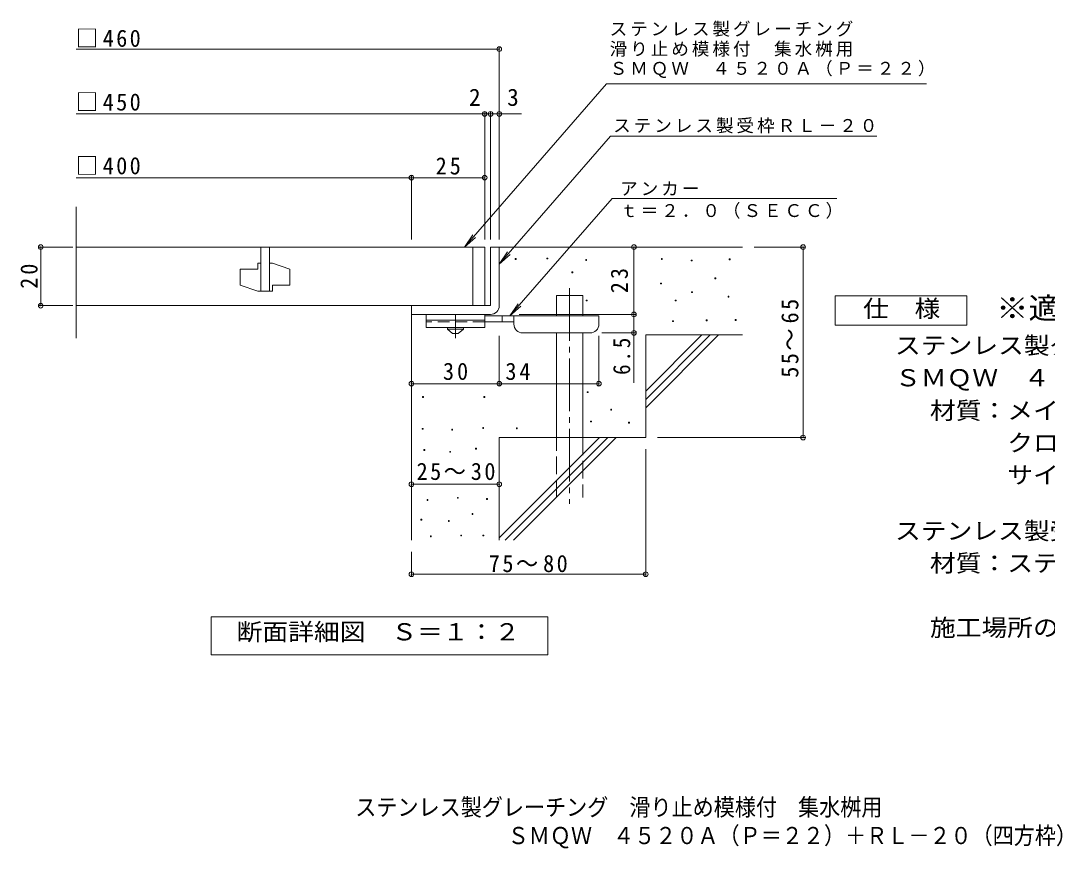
# Model space of a CAD drawing. Units: millimetres on the paper, enlarged 10 times, with parts at other scales. Extents: x -1417 to 1780, y -1376 to 1196.
# Drawn here: x -1417 to 337, y -1376 to 37 of the extents above; entities that cross this region are included whole.
import ezdxf
from ezdxf.enums import TextEntityAlignment as Align

# ---------------------------------------------------------------- set-up
doc = ezdxf.new("R2010")
doc.units = ezdxf.units.MM
doc.header["$LTSCALE"] = 10
doc.header["$PDMODE"] = 32
doc.header["$PDSIZE"] = 8
for name, pattern in [('CHAIN1', [8, 5, -1, 1, -1]), ('CHAIN2', [12, 9, -1, 1, -1]), ('DASHED2', [3, 2, -1]), ('DASHED3', [4, 3, -1])]:
    doc.linetypes.add(name, pattern=pattern)
for name, color, linetype, lineweight in [('D-0', 7, 'Continuous', 9), ('D-1', 2, 'Continuous', 9), ('D-2', 3, 'Continuous', 9), ('D-4', 7, 'Continuous', 9), ('D-5', 7, 'Continuous', 9), ('D-6', 6, 'Continuous', 5), ('D-9', 4, 'Continuous', 9)]:
    doc.layers.add(name, color=color, linetype=linetype, lineweight=lineweight)
doc.layers.add('F-5_F-5ﾚｲﾔ', color=2, linetype='Continuous')
doc.styles.add('ＭＳ ゴシック', font='')
doc.styles.get('ＭＳ ゴシック').set_extended_font_data('MS Gothic')

msp = doc.modelspace()

# ---------------------------------------------------------------- linework, layer by layer
at = {"layer": 'D-0'}
for points in [[(-572.2, -370.81), (-572.2, -369.31), (-570.7, -369.31), (-570.7, -370.81)], [(-518.06, -370.14), (-518.06, -368.64), (-516.56, -368.64), (-516.56, -370.14)], [(-451.74, -372.84), (-451.74, -371.34), (-450.24, -371.34), (-450.24, -372.84)], [(-322.48, -370.81), (-322.48, -369.31), (-320.98, -369.31), (-320.98, -370.81)], [(-271.72, -373.52), (-271.72, -372.02), (-270.22, -372.02), (-270.22, -373.52)], [(-206.76, -371.49), (-206.76, -369.99), (-205.26, -369.99), (-205.26, -371.49)], [(-475.42, -393.82), (-475.42, -392.32), (-473.92, -392.32), (-473.92, -393.82)], [(-231.12, -403.97), (-231.12, -402.47), (-229.62, -402.47), (-229.62, -403.97)], [(-323.83, -412.77), (-323.83, -411.27), (-322.33, -411.27), (-322.33, -412.77)], [(-271.05, -427.66), (-271.05, -426.16), (-269.55, -426.16), (-269.55, -427.66)], [(-208.79, -435.11), (-208.79, -433.6), (-207.29, -433.6), (-207.29, -435.11)], [(-451.06, -441.87), (-451.06, -440.37), (-449.56, -440.37), (-449.56, -441.87)], [(-298.79, -441.87), (-298.79, -440.37), (-297.29, -440.37), (-297.29, -441.87)], [(-303.53, -477.06), (-303.53, -475.56), (-302.03, -475.56), (-302.03, -477.06)], [(-246.01, -475.71), (-246.01, -474.21), (-244.51, -474.21), (-244.51, -475.71)], [(-196.6, -475.03), (-196.6, -473.53), (-195.1, -473.53), (-195.1, -475.03)], [(-730.35, -606.41), (-730.35, -604.91), (-728.85, -604.91), (-728.85, -606.41)], [(-625.66, -606.41), (-625.66, -604.91), (-624.16, -604.91), (-624.16, -606.41)], [(-449.03, -598.2), (-449.03, -596.7), (-447.53, -596.7), (-447.53, -598.2)], [(-409.1, -627.98), (-409.1, -626.48), (-407.6, -626.48), (-407.6, -627.98)], [(-443.62, -648.28), (-443.62, -646.78), (-442.12, -646.78), (-442.12, -648.28)], [(-378.65, -650.31), (-378.65, -648.81), (-377.15, -648.81), (-377.15, -650.31)], [(-731.11, -660.84), (-731.11, -659.34), (-729.61, -659.34), (-729.61, -660.84)], [(-680.48, -662.37), (-680.48, -660.86), (-678.98, -660.86), (-678.98, -662.37)], [(-627.56, -659.32), (-627.56, -657.82), (-626.06, -657.82), (-626.06, -659.32)], [(-570.16, -659.8), (-570.16, -658.3), (-568.66, -658.3), (-568.66, -659.8)], [(-728.06, -697.01), (-728.06, -695.51), (-726.56, -695.51), (-726.56, -697.01)], [(-683.9, -700.05), (-683.9, -698.55), (-682.4, -698.55), (-682.4, -700.05)], [(-639.75, -694.72), (-639.75, -693.22), (-638.25, -693.22), (-638.25, -694.72)], [(-722.73, -782.28), (-722.73, -780.78), (-721.23, -780.78), (-721.23, -782.28)], [(-670.96, -778.47), (-670.96, -776.97), (-669.46, -776.97), (-669.46, -778.47)], [(-621.09, -780.37), (-621.09, -778.87), (-619.59, -778.87), (-619.59, -780.37)], [(-645.84, -806.26), (-645.84, -804.76), (-644.34, -804.76), (-644.34, -806.26)], [(-733.39, -815.78), (-733.39, -814.27), (-731.89, -814.27), (-731.89, -815.78)], [(-686.19, -818.06), (-686.19, -816.56), (-684.69, -816.56), (-684.69, -818.06)], [(-665.25, -842.8), (-665.25, -841.3), (-663.75, -841.3), (-663.75, -842.8)], [(-627.18, -842.8), (-627.18, -841.3), (-625.68, -841.3), (-625.68, -842.8)], [(-717.02, -844.33), (-717.02, -842.83), (-715.52, -842.83), (-715.52, -844.33)]]:
    msp.add_lwpolyline(points, close=True, dxfattribs=at)
at = {"layer": 'D-1'}
for p, q in [((-614.32, -349.87), (-614.32, -449.86)), ((-614.32, -349.87), (-599.32, -349.87)), ((-599.32, -449.86), (-599.32, -349.87)), ((-614.32, -449.86), (-749.32, -449.86)), ((-749.32, -464.86), (-749.32, -449.86)), ((-749.32, -464.86), (-619.32, -464.86)), ((-619.32, -464.86), (-614.32, -464.86))]:
    msp.add_line(p, q, dxfattribs=at)
msp.add_arc((-614.32, -449.86), 15, 270, 0, dxfattribs=at)
at = {"layer": 'D-2'}
for p, q in [((-1321.99, -505.11), (-1321.99, -281.17)), ((-624.32, -349.86), (-1321.99, -349.86)), ((-1006.82, -349.86), (-1006.82, -424.86)), ((-991.82, -349.86), (-991.82, -424.86)), ((-644.32, -449.86), (-644.32, -349.86)), ((-624.32, -349.86), (-624.32, -449.86)), ((-1011.82, -377.36), (-1011.82, -387.36)), ((-1006.82, -377.36), (-1011.82, -377.36)), ((-986.82, -377.36), (-991.82, -377.36)), ((-1041.82, -387.36), (-1041.82, -414.86)), ((-1041.82, -387.36), (-1011.82, -387.36)), ((-986.82, -414.86), (-956.82, -414.86)), ((-1321.99, -449.86), (-624.32, -449.86))]:
    msp.add_line(p, q, dxfattribs=at)
for points in [[(-986.82, -377.36), (-956.82, -387.36), (-956.82, -414.86)], [(-986.82, -414.86), (-986.82, -424.86), (-1011.82, -424.86), (-1041.82, -414.86)]]:
    msp.add_lwpolyline(points, dxfattribs=at)
at = {"layer": 'D-4'}
for p, q in [((-1321.99, -12), (-599.32, -12)), ((-599.32, -336.91), (-599.32, -9)), ((-1321.99, -122.69), (-624.32, -122.69)), ((-624.32, -336.91), (-624.32, -119.69)), ((-624.32, -122.69), (-619.32, -122.69)), ((-619.32, -122.69), (-561.66, -122.69)), ((-614.32, -336.91), (-614.32, -119.69)), ((-1321.99, -231.45), (-749.32, -231.45)), ((-749.32, -336.91), (-749.32, -228.45)), ((-749.32, -231.45), (-624.32, -231.45)), ((-1327.34, -349.87), (-1385.39, -349.87)), ((-1382.39, -449.86), (-1382.39, -349.87)), ((-369.36, -464.86), (-369.36, -349.87)), ((-77.56, -349.87), (-164.32, -349.87)), ((-80.56, -349.87), (-80.56, -674.86)), ((-1327.34, -449.86), (-1385.39, -449.86)), ((-565.31, -464.86), (-366.36, -464.86)), ((-369.36, -464.86), (-369.36, -581.61)), ((-599.32, -585.97), (-599.32, -501.36)), ((-429.32, -585.97), (-429.32, -501.36)), ((-366.36, -496.36), (-424.32, -496.36)), ((-77.56, -674.86), (-329.32, -674.86)), ((-349.32, -911.22), (-349.32, -694.86)), ((-749.32, -754.62), (-599.32, -754.62)), ((-749.32, -911.22), (-749.32, -869.86)), ((-749.32, -908.22), (-349.32, -908.22))]:
    msp.add_line(p, q, dxfattribs=at)
msp.add_lwpolyline([(-749.32, -582.97), (-599.32, -582.97), (-429.32, -582.97)], dxfattribs=at)
for p in [(-599.32, -12), (-624.32, -122.69), (-614.32, -122.69), (-599.32, -122.69), (-749.32, -231.45), (-624.32, -231.45), (-1382.39, -349.87), (-369.36, -349.87), (-80.56, -349.87), (-1382.39, -449.86), (-369.36, -464.86), (-369.36, -496.36), (-749.32, -582.97), (-599.32, -582.97), (-429.32, -582.97), (-80.56, -674.86), (-749.32, -754.62), (-599.32, -754.62), (-749.32, -908.22), (-349.32, -908.22)]:
    msp.add_point(p, dxfattribs=at)
at = {"layer": 'D-5'}
for p, q in [((-416.06, -71.25), (130.02, -71.25)), ((-409.24, -160.63), (45.36, -160.63)), ((-406.66, -266.82), (-581.2, -467.36)), ((-406.66, -266.82), (-22.77, -266.82)), ((-658.56, -349.86), (-639.83, -333.31)), ((-599.32, -379.03), (-585.51, -358.19)), ((-581.2, -467.36), (-567.39, -446.52)), ((-581.2, -467.36), (-562.47, -450.81))]:
    msp.add_line(p, q, dxfattribs=at)
for points in [[(-416.06, -71.25), (-658.56, -349.86), (-644.75, -329.03)], [(-409.24, -160.63), (-599.32, -379.03), (-580.59, -362.47)]]:
    msp.add_lwpolyline(points, dxfattribs=at)
for points in [[(-25.76, -483.29), (-25.76, -433.29), (199.24, -433.29), (199.24, -483.29)], [(-1091.32, -1045.81), (-1091.32, -980.81), (-516.32, -980.81), (-516.32, -1045.81)]]:
    msp.add_lwpolyline(points, close=True, dxfattribs=at)
at = {"layer": 'D-6'}
for p, q in [((-599.32, -349.87), (-184.32, -349.87)), ((-501.82, -467.36), (-501.82, -432.36)), ((-501.82, -432.36), (-456.82, -432.36)), ((-456.82, -467.36), (-456.82, -432.36)), ((-749.32, -464.86), (-749.32, -849.86)), ((-501.82, -674.86), (-501.82, -496.36)), ((-456.82, -674.86), (-456.82, -496.36)), ((-349.32, -595.87), (-253.31, -499.86)), ((-349.32, -499.86), (-184.32, -499.86)), ((-349.32, -610.02), (-239.17, -499.86)), ((-349.32, -499.86), (-349.32, -674.86)), ((-349.32, -624.16), (-225.03, -499.86)), ((-599.32, -674.86), (-599.32, -849.86)), ((-599.32, -674.86), (-349.32, -674.86)), ((-599.32, -845.87), (-428.31, -674.86)), ((-589.17, -849.86), (-414.17, -674.86)), ((-575.03, -849.86), (-400.03, -674.86))]:
    msp.add_line(p, q, dxfattribs=at)
at = {"layer": 'D-6', "linetype": 'CHAIN2'}
msp.add_line((-479.32, -420.05), (-479.32, -788.2), dxfattribs=at)
at = {"layer": 'D-6', "linetype": 'DASHED3'}
for p, q in [((-501.82, -777.36), (-501.82, -674.86)), ((-456.82, -674.86), (-456.82, -777.36))]:
    msp.add_line(p, q, dxfattribs=at)
at = {"layer": 'D-9', "color": 3}
for p, q in [((-724.32, -464.86), (-724.32, -487.36)), ((-624.32, -464.86), (-724.32, -464.86)), ((-624.32, -464.86), (-624.32, -487.36)), ((-624.32, -474.86), (-724.32, -474.86)), ((-624.32, -487.36), (-724.32, -487.36))]:
    msp.add_line(p, q, dxfattribs=at)
at = {"layer": 'D-9', "linetype": 'CHAIN1'}
msp.add_line((-674.32, -505.1), (-674.32, -464.86), dxfattribs=at)
at = {"layer": 'D-9'}
for p, q in [((-429.32, -467.36), (-624.32, -467.36)), ((-594.32, -477.36), (-594.32, -467.36)), ((-574.32, -481.36), (-574.32, -467.36)), ((-429.32, -481.36), (-429.32, -467.36)), ((-574.29, -477.36), (-624.32, -477.36)), ((-559.32, -496.36), (-444.32, -496.36))]:
    msp.add_line(p, q, dxfattribs=at)
at = {"layer": 'D-9', "color": 3, "linetype": 'DASHED2'}
msp.add_line((-624.32, -477.36), (-724.32, -477.36), dxfattribs=at)
at = {"layer": 'D-9', "color": 2}
for p, q in [((-688.07, -489.86), (-688.07, -487.36)), ((-688.07, -489.86), (-679.32, -497.36)), ((-688.07, -489.86), (-660.57, -489.86)), ((-669.32, -497.36), (-660.57, -489.86)), ((-660.57, -489.86), (-660.57, -487.36)), ((-679.32, -497.36), (-669.32, -497.36))]:
    msp.add_line(p, q, dxfattribs=at)
at = {"layer": 'D-9'}
for centre, start, end in [((-559.32, -481.36), 180, 270), ((-444.32, -481.36), 270, 0)]:
    msp.add_arc(centre, 15, start, end, dxfattribs=at)

# ---------------------------------------------------------------- texts
at = {"layer": 'D-4', "color": 2, "style": 'ＭＳ ゴシック'}
for s, p in [('2', (-651.16, -117.69)), ('3', (-586.02, -117.69))]:
    msp.add_text(s, height=29.33, dxfattribs=at).set_placement(p, align=Align.BOTTOM_LEFT)
at = {"layer": 'D-4', "color": 2, "char_height": 29.33, "attachment_point": 7, "style": 'ＭＳ ゴシック'}
for s, insert in [('\\T1.21;\\W0.95;□460', (-1322.46, -8.94)), ('\\T1.21;\\W0.95;□450', (-1322.46, -117.69)), ('\\T1.21;\\W0.95;□400', (-1322.46, -226.45)), ('\\T1.27;\\W0.95;25', (-708.07, -226.45)), ('\\T1.27;\\W0.95;30', (-695.57, -576.97)), ('\\T1.27;\\W0.95;34', (-588.95, -576.97)), ('\\T1.22;\\W0.95;25～30', (-740.57, -747.71)), ('\\T1.22;\\W0.95;75～80', (-617.19, -904.95))]:
    msp.add_mtext(s, dxfattribs=dict(at, insert=insert))
at = {"layer": 'D-4', "color": 2, "char_height": 29.33, "attachment_point": 7, "rotation": 90, "style": 'ＭＳ ゴシック'}
for s, insert in [('\\T1.27;\\W0.95;20', (-1387.39, -421.12)), ('\\T1.27;\\W0.95;23', (-379.36, -428.61)), ('\\T1.22;\\W0.95;55～65', (-88.17, -572.87)), ('\\T1.27;\\W0.9;6.5', (-375.36, -568.06))]:
    msp.add_mtext(s, dxfattribs=dict(at, insert=insert))
at = {"layer": 'D-5', "color": 2, "style": 'ＭＳ ゴシック', "width": 1.1}
for s, p in [('仕\u3000様', (21.74, -478.29)), ('ステンレス製グレーチング\u3000滑り止め模様付\u3000集水桝用', (76.33, -541.21)), ('ＳＭＱＷ\u3000４５２０Ａ（Ｐ＝２２）', (76.33, -596.35)), ('材質：メインバー\u3000ＦＢ４×２０（ＳＵＳ３０４）', (136.04, -652.25)), ('\u3000\u3000\u3000クロスバー\u3000ＦＢ３×１５（ＳＵＳ３０４）', (136.04, -707.25)), ('\u3000\u3000\u3000サイドバー\u3000ＦＢ４×２０（ＳＵＳ３０４）', (136.04, -762.25)), ('ステンレス製受枠\u3000ＲＬ－２０（四方枠）', (76.33, -857.71)), ('材質：ステンレス鋼板ｔ＝３．０（ＳＵＳ３０４）', (136.04, -912.71)), ('施工場所の状況に合わせて、アンカーをプライヤー等で折り曲げてご使用ください。', (136.04, -1022.71)), ('断面詳細図\u3000Ｓ＝１：２', (-1047.89, -1029.84))]:
    msp.add_text(s, height=29.33, dxfattribs=at).set_placement(p, align=Align.BOTTOM_LEFT)
at = {"layer": 'D-5', "color": 3, "style": 'ＭＳ ゴシック', "width": 1.1}
msp.add_text('※適用荷重：歩行用', height=36.66, dxfattribs=at).set_placement((249.24, -483.29), align=Align.BOTTOM_LEFT)
at = {"layer": 'D-5', "char_height": 21.99, "attachment_point": 7, "style": 'ＭＳ ゴシック'}
for s, insert in [('\\T1.17;ステンレス製グレーチング', (-410.85, 9.01)), ('\\T1.17;滑り止め模様付\u3000集水桝用', (-410.85, -25.16)), ('\\T1.17;ＳＭＱＷ\u3000４５２０Ａ（Ｐ＝２２）', (-410.85, -61.4)), ('\\T1.17;ステンレス製受枠ＲＬ－２０', (-404.85, -155.87)), ('\\T1.17;アンカー', (-393.01, -262.16)), ('\\T1.17;ｔ＝２．０（ＳＥＣＣ）', (-393.01, -301.47))]:
    msp.add_mtext(s, dxfattribs=dict(at, insert=insert))
at = {"layer": 'F-5_F-5ﾚｲﾔ', "style": 'ＭＳ ゴシック', "width": 0.9}
for s, p in [('ステンレス製グレーチング\u3000滑り止め模様付\u3000集水桝用', (-845.24, -1329.1)), ('ＳＭＱＷ\u3000４５２０Ａ（Ｐ＝２２）＋ＲＬ－２０（四方枠）', (-584.99, -1377.53))]:
    msp.add_text(s, height=29.33, dxfattribs=at).set_placement(p, align=Align.BOTTOM_LEFT)

doc.saveas('drawing.dxf')
